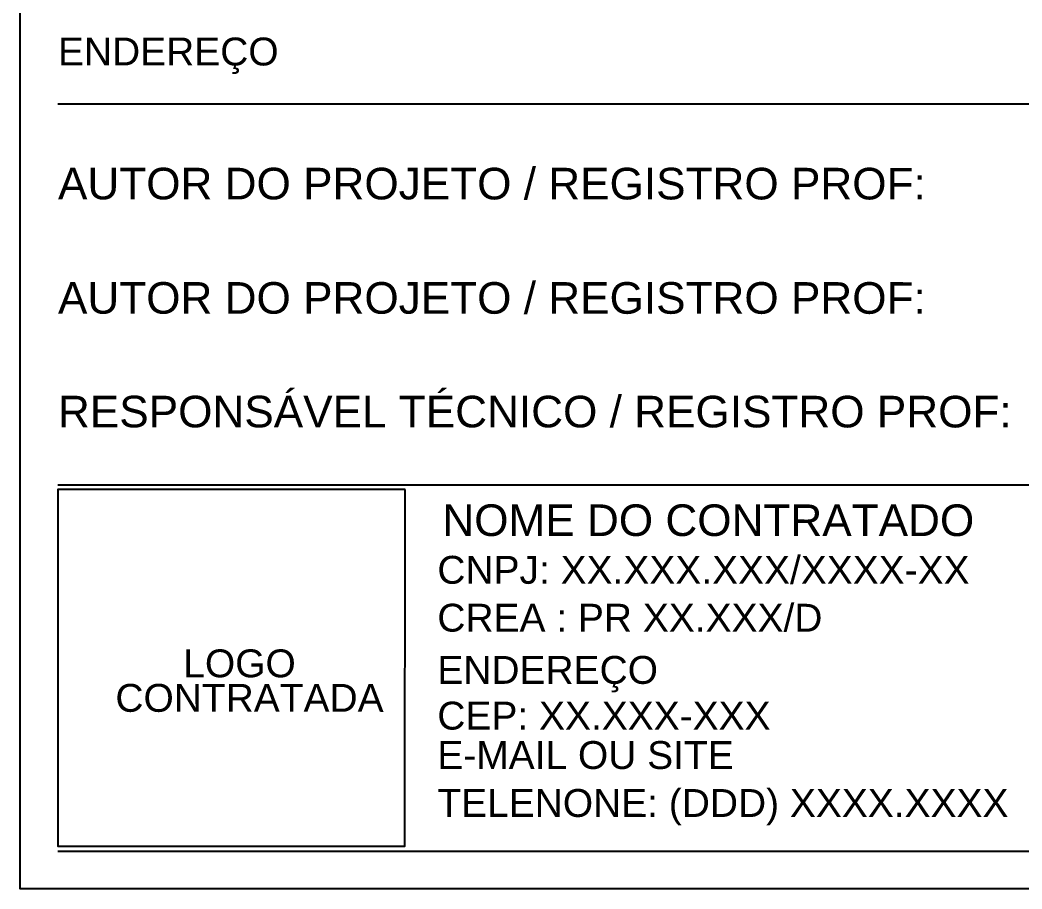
# Model space of a CAD drawing. Header units: millimetres. Extents: x 0 to 687901, y 0 to 346525.
# Drawn here: x 30420 to 31741, y 82693 to 83838 of the extents above; entities that cross this region are included whole.
import ezdxf
from ezdxf.enums import TextEntityAlignment as Align

# ---------------------------------------------------------------- set-up
doc = ezdxf.new("R2010")
doc.units = ezdxf.units.MM
doc.layers.add('ARQ_Texto', color=7, linetype='Continuous')
doc.styles.add('ARIAL', font='arial.ttf')

msp = doc.modelspace()

# ---------------------------------------------------------------- linework, layer by layer
at = {"layer": 'ARQ_Texto'}
for p, q in [((30469.9, 83727.5), (34751.8, 83727.5)), ((30469.9, 83225.6), (33958.5, 83225.6)), ((30469.9, 82742.8), (33958.5, 82742.8))]:
    msp.add_line(p, q, dxfattribs=at)
for points in [[(34794.9, 82692.8), (30419.9, 82692.8), (30419.9, 84918.2), (34794.9, 84918.2)], [(30927.5, 83219.3), (30469.9, 83219.4), (30469.9, 82749.1), (30927.4, 82749.1)]]:
    msp.add_lwpolyline(points, close=True, dxfattribs=at)

# ---------------------------------------------------------------- texts
at = {"layer": 'ARQ_Texto', "style": 'ARIAL'}
for s, p in [('ENDEREÇO', (30469.9, 83796.7)), ('LOGO ', (30635.1, 82990.2)), ('CONTRATADA', (30545.6, 82944.7))]:
    msp.add_text(s, height=36.75, rotation=359.9947, dxfattribs=at).set_placement(p, align=Align.MIDDLE_LEFT)
for s, height, p in [('AUTOR DO PROJETO / REGISTRO PROF:  ', 41.65, (30469.9, 83601.8)), ('AUTOR DO PROJETO / REGISTRO PROF:', 41.65, (30469.9, 83451.1)), ('RESPONSÁVEL TÉCNICO / REGISTRO PROF:', 41.65, (30469.9, 83301.3)), ('NOME DO CONTRATADO', 41.65, (30976.7, 83158.1)), ('CNPJ: XX.XXX.XXX/XXXX-XX', 36.75, (30970.1, 83095.1)), ('CREA : PR XX.XXX/D', 36.75, (30970.1, 83032)), ('ENDEREÇO', 36.75, (30970.1, 82963.2)), ('CEP: XX.XXX-XXX', 36.75, (30970.1, 82902.9)), ('E-MAIL OU SITE', 36.75, (30970.1, 82851)), ('TELENONE: (DDD) XXXX.XXXX', 36.75, (30970.1, 82787.8))]:
    msp.add_text(s, height=height, rotation=359.9947, dxfattribs=at).set_placement(p)

doc.saveas('drawing.dxf')
